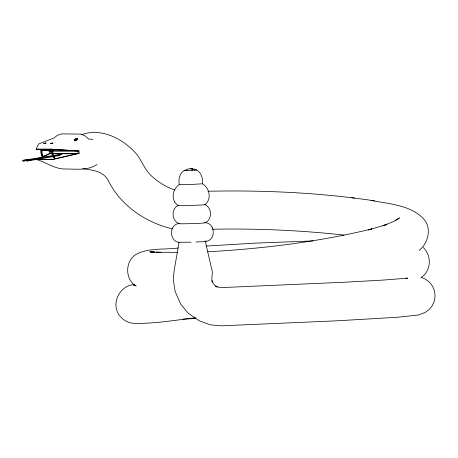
<?xml version="1.0" encoding="UTF-8"?>
<svg xmlns="http://www.w3.org/2000/svg" width="458" height="458" viewBox="0 0 458 458"><rect width="100%" height="100%" fill="white"/><g stroke="black" fill="none" stroke-linecap="round" stroke-linejoin="round"><path stroke-width="0.69" d="M78.953 150.974L49.573 150.974L49.75 153.401L79.125 153.401L78.953 150.974L51.393 149.165L36.205 149.165L38.449 144.041L53.798 138.058L57.542 135.23L61.681 133.885L81.112 134.114L85.171 135.9L88.778 139.118L93.031 139.358M179.33 184.522L183.893 184.563A11.742 0.292 -1.8 0 0 195.434 184.231L202.367 183.784C203.215 178.597 201.239 172.557 196.453 169.924M77.35 138.871L77.419 138.402A3.017 2.359 14.9 0 0 75.954 138.625L74.843 139.587M77.419 138.402L77.265 139.186M77.299 139.043L75.879 140.577A3.006 2.347 14.9 0 1 74.408 140.801L74.477 140.325M191.066 242.202L179.049 242.293L174.092 270.953L173.279 279.758L175.156 291.511L180.624 304.032L188.078 313.123L199.367 320.875L210.468 324.877L221.34 325.815L336.304 320.835L397.143 317.302L418.48 314.99L425.282 312.402L429.301 309.413L432.404 305.492L434.379 300.9L435.1 295.96L434.51 290.996L432.655 286.359L429.656 282.357L425.717 279.266L421.114 277.296M74.408 140.795L74.436 140.652A3.006 2.347 14.9 0 0 75.908 140.434L77.167 139.341M74.448 140.469L74.562 140.016M74.534 140.159L74.694 139.719M74.665 139.862L74.872 139.438M45.966 143.572L44.855 143.572M75.06 139.335L75.919 138.768A3.017 2.359 14.9 0 1 77.391 138.545M96.993 164.531C87.203 171.183 74.671 168.727 63.633 169.019C54.01 168.452 46.006 162.269 36.961 159.653L37.848 159M39.6 158.502L38.495 159.315L52.779 159.315L78.198 153.401L77.826 150.974L52.046 149.262L37.762 149.262L41.541 149.881M421.114 277.416C431.35 271.096 431.877 255.524 423.278 247.549M184.288 170.313C179.679 173.216 178.11 179.347 179.284 184.448C173.811 188.318 171.195 196.098 174.801 202.052M395.357 220.561L399.485 217.899L393.451 221.626L382.962 225.685L387.021 224.494L368.432 229.916L371.925 228.897C318.785 241.824 264.266 248.517 209.724 251.677L207.589 251.74M419.23 250.337C428.219 243.267 432.037 228.227 423.776 219.079C410.448 204.76 389.042 204.091 371.077 200.364M39.823 157.861L49.75 153.401M40.836 157.844L50.649 153.401L50.472 150.974L42.233 149.961M204.474 222.937C212.438 220.527 212.363 207.514 204.789 204.611M186.143 169.414L190.265 168.653L194.553 169.145M79.125 153.401L52.149 159.653L36.961 159.653M53.409 156.596A664.1 52.246 -5.8 0 1 45.966 157.867L42.205 158.502A664.1 52.246 -5.8 0 1 26.93 161.039L26.873 160.363L31.012 159.361L22.9 160.363L22.957 161.044L28.362 160.374M26.93 161.044L31.07 160.042L29.718 160.208M51.863 143.6L52.91 143.549M134.074 284.584C119.796 285.34 110.716 303.442 119.2 315.144C123.11 320.646 129.757 323.8 136.484 323.382C156.292 323.543 175.935 320.016 195.572 317.789M81.799 134.572C102.254 127.421 124.181 139.409 137.228 154.896C142.627 162.55 145.81 171.842 153.533 177.733C159.762 183.091 166.958 187.402 174.796 189.927M184.82 170.17L184.459 170.261M195.944 169.929L196.299 169.844M178.391 223.636C168.79 224.912 169.408 241.595 179.049 242.293M405.731 278.372L407.752 278.138L383.392 280.067L345.607 282.174L222.846 287.544L218.552 287.172L215.598 286.113L217.269 287.092L214.813 285.368L212.918 283.05L211.934 280.84M206.157 246.043L255.89 243.112L313.123 240.919M195.99 169.952L194.095 170.05M202.619 223.12L203.678 223.04M195.222 170.01L192.755 170.113M202.093 223.161L197.02 223.418A12.618 0.315 -1.8 0 1 184.614 223.779L180.607 223.779A12.2 0.303 -1.8 0 1 179.668 223.653M178.259 247.984C164.17 249.994 148.421 247.394 135.574 254.665C124.851 261.804 125 279.632 136.238 286.141M182.868 319.129L195.549 318.499M208.024 191.284L209.443 191.215C264.592 190.133 319.942 192.658 374.53 200.85M191.249 170.17L192.772 170.136M196.041 242.03C200.81 241.418 206.358 242.711 210.411 239.551C213.6 236.334 214.081 231.113 212.065 227.151M191.261 170.193L188.158 170.284M191.576 169.872L192.606 169.866M188.175 170.256L185.65 170.313M212.512 229.229C256.406 228.387 300.368 230.26 343.998 235.091M186.812 170.284L184.843 170.307M177.624 252.358L156.47 252.209L161.039 252.358L150.081 251.974L154.89 252.135L149.892 251.413L151.947 252.049M49.716 150.877L76.601 150.877M49.916 153.745L76.801 153.745M51.8 149.526A8.273 6.504 -90 0 0 51.731 153.029L52.802 156.195L54.21 157.913L54.742 157.913L53.117 154.438A9.16 7.196 -90 0 1 53.031 149.463M204.268 222.748C207.571 222.359 210.709 224.323 212.146 227.277M135.597 285.26L133.57 285.225L135.001 285.305M190.814 168.647L192.698 168.739M195.875 169.821L196.35 169.861M184.414 170.284L184.889 170.284M205.281 241.274L206.266 241.332L205.161 241.217M49.573 150.974L36.205 149.165M351.744 197.667L354.481 198.056M82.703 168.739C91.669 169.821 102.558 171.006 107.773 179.576C119.836 204.978 145.335 222.531 172.305 228.834M179.713 223.733C171.676 221.827 170.725 208.837 178.145 205.47A13.127 0.326 -1.8 0 0 179.158 205.608L183.475 205.602A13.58 0.338 -1.8 0 0 196.82 205.218L203.982 204.812A13.127 0.326 -1.8 0 0 204.841 204.697C212.077 199.453 209.667 187.78 202.321 183.71L202.367 183.784M178.196 205.556L175.769 203.455L174.738 201.944M54.742 157.913L52.968 155.474L52.264 153.029A8.273 6.504 90 0 1 52.332 149.526M43.418 157.42L42.159 155.474L41.455 153.029A8.273 6.504 90 0 1 41.523 149.526M42.886 157.42L41.626 155.474L40.922 153.029A8.273 6.504 -90 0 1 40.997 149.526M53.792 157.317L54.21 157.913M43.516 157.317L42.313 154.438A9.16 7.196 -90 0 1 42.222 149.463M42.983 157.317L42.279 155.966M53.088 155.966L53.414 156.67M211.899 280.84L212.329 281.945L211.808 278.699L212.42 272.052L205.161 240.937M41.781 154.438L42.004 155.222M60.141 155.434A664.1 52.246 -5.8 0 1 54.027 156.493M22.957 161.044A705.246 55.481 -5.8 0 1 26.238 160.512M22.9 160.363A705.246 55.481 -5.8 0 1 38.775 157.821L42.8 157.186A705.246 55.481 -5.8 0 1 61.149 154.335M61.91 154.438A664.1 52.246 -5.8 0 1 45.909 157.186L42.153 157.821A664.1 52.246 -5.8 0 1 26.879 160.363M43.687 143.474L45.892 142.97L43.687 143.474M50.603 143.451L52.796 142.988L50.603 143.451"/></g></svg>
